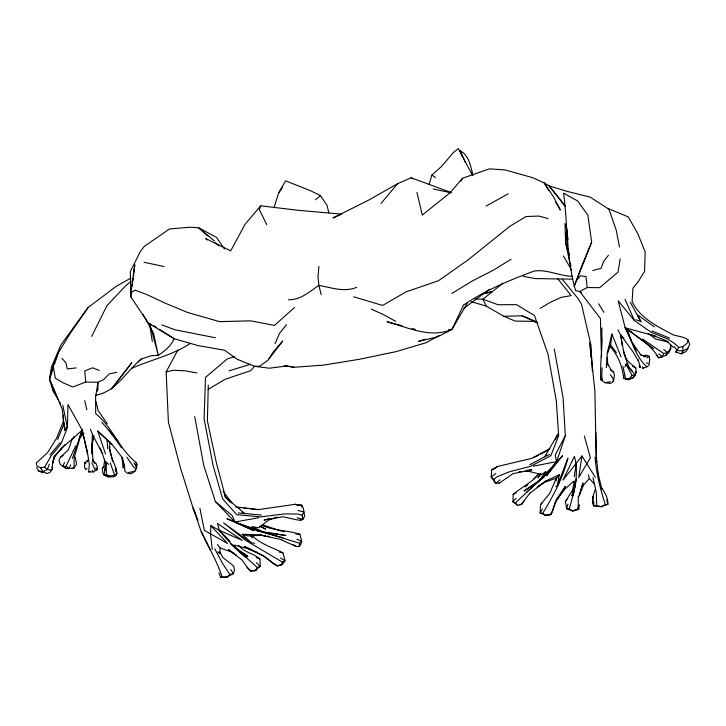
<?xml version="1.0" encoding="UTF-8"?>
<svg xmlns="http://www.w3.org/2000/svg" width="726" height="726" viewBox="0 0 726 726"><rect width="100%" height="100%" fill="white"/><g stroke="black" fill="none" stroke-linecap="round" stroke-linejoin="round"><path stroke-width="1.09" d="M92.166 452.897L92.175 442.787M590.456 350.558L589.884 342.672L594.912 391.559L596.137 457.67M578.286 496.03L578.223 506.394L577.116 509.516L573.014 511.086L569.211 508.99L566.643 508.763L565.409 501.53L572.46 490.259L574.339 481.51M593.759 501.303L593.714 505.84L600.974 506.567L607.88 504.298C608.216 498.154 604.894 492.555 601.518 487.69M109.798 441.762L109.708 448.305L112.53 461.328M601.482 357.555L601.927 327.898M63.153 415.19L63.307 421.634L56.564 438.277L47.689 452.489L36.3 463.006L36.935 466.156L40.583 467.762L44.64 467.154L51.374 455.547L60.993 443.949L67.409 427.587L67.945 404.573L82.229 430.164L87.32 451.427L89.298 464.404L88.699 471.827L93.218 471.945L97.348 469.477L97.257 466.709L95.968 463.342L93.037 461.092M109.263 446.853C109.844 456.373 115.833 464.295 116.904 473.561L114.635 475.267L109.671 476.038L106.423 474.668L106.123 462.108L108.746 464.368M208.289 385.161L207.391 420.781L216.43 463.052L225.532 497.292L230.042 502.201M301.662 507.057L301.707 505.16L296.734 504.987L295.437 504.252L258.91 509.561L235.859 506.939M638.063 359.679L640.595 367.719L639.488 367.256L639.542 365.387M91.775 454.095L92.356 434.248L90.396 429.257M177.852 350.041L166.154 371.83L168.387 422.033L180.393 467.689L193.098 508.046L201.048 531.187L210.222 549.791M136.116 468.143L136.143 462.535C119.227 449.24 112.575 427.133 95.696 413.602L95.605 397.031L97.974 382.266L103.546 379.671L109.272 373.899L116.786 372.356M602.099 367.737L601.763 376.821L602.471 379.961M607.299 357.237L607.771 363.989L611.219 369.915L613.67 372.356L614.387 375.496L613.397 381.513L610.312 383.482L605.112 382.711L600.783 379.752C600.003 365.759 601.927 351.647 601.8 337.536M595.347 477.336L581.943 455.964L562.977 480.122L574.438 456.373C579.312 473.769 574.039 492.219 569.211 508.99M238.555 545.244C243.936 552.577 253.447 553.212 259.935 558.902L260.198 566.325L257.403 567.56C244.281 555.699 230.224 544.591 219.334 530.37L217.473 523.5L242.33 540.371L219.334 530.37L210.921 525.76L210.531 534.091L212.246 549.419M606.255 367.574L607.363 352.273L611.909 334.142L621.029 356.756M73.635 438.767L73.78 436.771M318.886 266.406L317.997 277.232L318.905 285.4L321.191 294.629M556.252 478.398L549.727 493.444L540.552 504.516L540.117 512.937L545.943 515.551L551.234 514.516L556.089 501.448L565.463 486.411L555.499 501.149L552.078 511.794L550.099 514.48M623.797 375.542L623.589 378.055L626.284 379.471L629.052 379.689L632.918 377.928L635.422 375.315L636.185 371.322M88.182 460.393L84.797 462.607L84.47 466.382L85.577 469.658L87.047 468.497M606.764 499.86L607.88 504.298L605.348 504.679L601.319 506.857L596.654 505.595L593.714 505.84L592.434 502.9L593.196 496.049L594.93 490.186M217.464 544.618L220.114 547.994L219.57 553.639L217.8 551.824M104.626 459.231L103.954 465.92L102.302 468.569L102.783 472.572L103.99 475.04L108.038 476.882L113.256 476.918L115.997 475.657L116.904 473.561L115.125 469.749M556.152 480.966L556.524 477.654M592.434 502.9L593.196 496.049L592.824 499.107M607.58 353.299L610.657 344.886L611.909 334.142M132.259 285.962L132.531 283.739M132.794 281.506L133.185 278.167M133.448 275.944L134.773 264.818L130.852 292.841L130.943 297.088L148.403 323.152L174.149 338.733L198.062 345.603L224.597 350.25L237.139 359.252L254.463 366.312L269.464 368.2L286.416 366.004L294.057 367.265L323.805 365.087L359.343 359.279L395.724 351.72L426.353 342.645L438.885 335.566M123.447 465.829L123.184 468.061L121.959 457.28L124.509 466.273L124.863 470.929L127.032 473.161L130.762 473.842L134.818 471.319L136.08 469.032M538.91 474.051C531.668 482.663 521.459 487.246 513.155 494.415L512.928 501.82L517.611 505.414L521.649 504.443L524.263 500.704M280.608 539.518L296.399 546.605L299.221 546.288L299.611 543.284L301.68 541.333L299.938 534.3C287.578 530.252 273.911 530.779 261.705 525.334M104.753 470.884L106.123 462.108L103.99 475.04L106.423 474.668M92.492 440.546L92.819 438.313M581.943 455.964L578.758 477.418L590.401 457.707L584.348 436.036M579.421 504.77L578.722 509.425L573.413 510.432M574.239 476.601L576.308 463.233M128.566 472.454L134.818 471.319L136.706 467.181L137.141 464.468L136.143 462.535M620.195 258.964L617.998 272.15L599.622 287.678L587.261 287.532L579.756 291.48L575.645 290.718C566.325 259.073 567.796 225.668 563.612 193.207L577.533 200.893L587.86 215.15L591.654 242.185L574.266 286.18M555.889 486.756L557.523 485.186L559.292 474.759L546.143 480.793L538.002 486.393M93.899 435.5L92.202 444.748L92.928 461.309L92.819 459.54L94.634 463.56M573.259 495.722L576.444 478.715M549.918 448.604L531.677 458.387L497.428 466.491L491.801 469.658L491.139 476.982L495.622 483.38L499.352 483.135L512.928 473.67L531.777 469.876L526.168 470.412M53.86 458.033L52.463 463.896L52.508 468.951L49.894 472.481L47.008 473.524L42.879 471.655L38.487 471.002L36.727 467.608M572.251 496.003L575.428 483.298L572.006 495.468L575.128 485.885L573.867 481.075L565.137 488.879L556.515 499.851M671.051 345.186L669.935 349.533L667.339 352.4L665.851 355.486L658.609 357.773L656.222 355.023M649.607 364.352L647.32 366.712L642.909 368.291L643.073 367.674M54.813 455.456L52.463 463.896L54.514 456.336L61.737 448.178L82.229 430.164L87.537 454.249M130.843 278.076L116.087 286.452L88.173 307.434L70.213 333.397L58.234 352.927L53.207 365.895L49.495 379.144L53.125 391.305L58.47 399.854M579.23 496.139L582.978 482.99L579.23 495.295L583.586 485.022L589.33 478.543L588.359 474.849M567.968 504.189L566.643 508.763L573.014 511.086M429.084 184.377L431.934 175.002L441.453 166.544L453.614 152.288L458.36 148.603L472.372 175.093M84.044 433.431L79.116 438.813L82.229 430.164L74.161 457.661L73.961 468.052L71.792 468.506M273.974 207.772L278.702 192.925L285.572 180.828L310.719 190.802L320.456 195.612L327.036 205.413L328.842 212.754M53.343 367.61L49.495 379.144L62.336 409.437L64.696 430.346L66.692 427.097M54.386 364.461L58.234 352.927M516.041 498.236L512.928 501.82L515.433 502.9C531.623 487.7 547.831 472.417 562.541 455.647L546.614 475.757L556.651 461.591L565.336 435.691L563.077 397.603L554.256 348.979M624.923 367.066L625.912 364.116L627.827 365.459L634.978 374.934L632.918 377.928L625.667 378.936L623.589 378.055C622.454 366.403 617.908 354.969 609.958 346.284M72.409 458.333L82.229 430.164M688.139 339.995L686.923 343.498L682.821 346.574L678.765 347.509L675.852 352.146L681.278 353.843L686.124 351.511L689.7 344.378L688.139 339.995C683.928 336.374 677.621 336.519 672.585 334.586C657.32 326.21 639.706 318.133 632.128 301.408L632.936 288.258L638.798 280.826L644.579 271.342L645.169 252.031L638.036 234.162L628.28 216.947L608.152 208.516M72.509 438.259L68.308 449.948L60.503 457.026L58.933 460.665L60.358 464.531L66.411 468.569L73.961 468.052L76.539 464.359L75.277 457.199M574.202 286.307L580.927 268.075L591.654 242.185M451.1 192.49L411.107 177.77L397.449 183.796L368.672 200.113L332.925 218.009L341.42 214.152L297.143 210.186L260.707 205.812L259.336 209.515L266.741 224.633M49.314 464.322L47.344 469.459L42.879 471.655L40.583 467.762M557.523 485.186L567.895 458.115C562.959 478.017 553.185 496.03 542.703 513.373L540.117 512.937L542.422 508.862M64.532 462.48L62.708 466.464L65.993 466.355L75.622 445.982M556.896 436.852L558.131 433.785M57.599 439.43L64.333 423.194M251.731 549.709L244.789 546.669L264.019 556.279L277.187 565.935L282.586 564.302L285.037 560.753L282.977 552.813C272.123 547.468 260.561 544.119 251.632 535.253M555.363 439.811L557.486 434.901L544.736 456.708L529.771 464.767M275.027 343.616L279.546 333.316L286.516 324.631M70.685 464.785L69.097 468.288L65.993 466.355M471.601 173.904L472.272 172.434C470.23 164.53 468.324 154.656 460.13 150.808L462.299 156.653M671.142 347.972L669.19 352.246L665.851 355.486M424.746 339.242L418.457 341.438L437.805 336.819L451.999 329.395L463.469 305.111C485.313 290.336 509.752 280 534.436 270.98C547.232 269.264 559.537 276.007 572.387 276.334M281.026 565.236L282.523 562.16L285.037 560.753L280.49 557.985M91.648 336.419L106.876 305.782L125.308 286.08L131.161 281.162M88.3 459.549L87.111 461.936L86.657 461.119M461.055 181.128L462.553 178.242L489.324 168.868L505.115 169.938L532.394 177.598L544.237 182.934L549.047 185.865L566.471 191.21L590.193 197.127L608.987 209.251L616.31 230.423L619.441 247.094M565.336 435.691L555.227 454.984L556.651 461.591L543.747 477.136L526.758 492.019M269.292 518.627L264.01 520.106L283.013 516.721L296.081 519.716L300.464 520.306L302.887 519.389L302.17 515.197L303.958 511.939L303.223 507.973L301.707 505.16L298.849 505.214L295.437 504.252M681.278 353.843L682.985 350.867L682.821 346.574M402.268 325.856L387.049 321.736C408.048 327.49 430.273 338.679 451.999 329.395L467.517 302.796M96.812 391.586L97.928 389.726L97.974 382.266L85.741 382.058L72.763 387.003L63.216 382.865L55.294 378.264L53.207 365.895M663.7 349.451L667.339 352.4L663.836 353.58L662.058 356.439L658.763 353.852M541.052 473.243L538.002 477.971L540.589 474.26M278.702 192.925L282.713 186.909M556.452 499.806L565.463 486.411M88.173 307.434L60.975 344.841L51.346 367.32L49.495 379.144L56.964 396.895M565.409 501.53L567.133 499.161M247.139 567.224L250.425 571.126L254.998 570.836L257.403 567.56M102.302 468.569L103.963 466.319M530.343 492.709L521.059 504.552M268.747 359.152L282.704 341.02L273.157 352.155L268.121 360.123L259.763 366.194L254.463 366.312M559.292 474.759L556.906 477.835L544.518 482.4L537.195 487.191M608.452 255.28L603.633 261.387L601.101 268.311L592.779 270.526M605.112 382.711L610.248 381.685M49.967 454.93L60.185 442.651M381.059 203.416L397.449 183.796M260.707 205.812L245.043 224.352L230.696 250.897L205.712 238.573L207.4 239.997M462.553 178.242L450.075 192.78L422.278 215.105L416.933 192.29M576.435 280.535L580.446 275.853L585.918 276.461L587.261 287.532M61.737 448.178L54.096 457.062L64.859 444.675M254.454 366.412L250.806 370.632L225.042 379.326L208.099 389.472M463.878 308.287L489.596 289.229M629.887 377.974L632.164 375.56L634.978 374.934L636.076 372.021L635.849 367.973C631.302 364.062 625.603 360.668 624.56 354.143M299.221 546.288L300.755 544.682L301.68 541.333L296.88 539.246M546.233 455.175L544.736 456.708L549.546 454.449M533.909 478.788L538.52 474.169M159.293 329.259L174.149 338.733C171.173 345.894 164.675 351.057 158.295 355.323L150.917 355.74L141.352 359.034C126.333 371.086 116.151 391.849 95.732 395.198M644.18 356.802L645.768 356.584L646.893 355.468L648.999 356.212L649.806 359.76L649.108 363.381L646.412 363.009M254.998 570.836L260.198 566.325L256.387 562.723M540.552 504.516L542.576 502.673M294.565 307.479L274.437 325.42L250.57 320.828L219.624 321.654L187.725 312.507L165.074 303.114L146.915 294.611L134.945 290.137L130.852 292.841M137.958 361.984L141.352 359.034M495.032 468.551L497.428 466.491M300.464 520.306L301.417 519.507M315.52 199.786L320.456 195.612M500.078 479.841L495.622 483.38L493.925 479.369L496.965 476.819L509.225 471.846L530.788 466.246L550.862 455.656L558.666 435.718L556.307 400.852L548.003 354.224L534.499 315.574L516.495 304.639L497.972 304.738L482.926 299.194L475.04 298.976M543.747 477.136L539.373 480.793L524.181 490.867L539.373 480.793L545.952 471.401L541.687 474.595L528.864 471.319L523.473 471.473M502.791 283.303L482.926 299.194L486.257 306.109L503.79 316.264L515.088 321.064L533.583 321.373L537.794 322.889M646.92 357.864L648.999 356.212M218.925 572.841L220.586 577.179L226.376 577.397L229.979 574.565L233.4 573.604L234.516 570.219L233.663 566.044L222.791 557.432L219.76 551.715M643.69 356.339L645.242 355.132L646.893 355.468M530.37 492.9L546.143 480.793M525.243 486.847L527.766 484.941M495.794 473.588L491.139 476.982L493.925 479.369M510.986 259.273L494.134 269.763L472.236 281.035L451.835 293.476M540.126 308.396L550.644 302.125L561.452 297.279L571.126 295.609L557.867 278.875M226.376 577.397L233.4 573.604L230.705 569.583M513.155 494.415L516.059 492.791M486.139 206.048L508.236 193.815M60.503 457.026L63.18 455.556M190.321 343.416C172.253 355.359 150.944 359.715 131.46 368.436M533.864 457.652L538.683 455.12M540.616 454.104L548.33 450.047M109.671 476.038L108.038 476.882L105.932 475.14M633.807 376.113L635.422 375.315M688.085 348.416L682.985 350.867L677.331 350.594L674.082 346.447M276.86 517.166L268.584 520.134L258.746 527.702L251.795 526.622L264.318 532.403L299.611 543.284M491.801 469.658L494.224 468.833M234.634 356.584L227.247 358.934L205.522 377.402L204.097 418.884L213.081 465.384L222.583 498.889L236.73 514.661L260.707 516.912L284.465 513.926L297.969 514.008L302.17 515.197M228.953 370.868L250.588 364.234M277.187 565.935L281.506 564.628M482.128 294.057L492.491 291.616L483.634 293.531M356.756 287.305C344.088 292.505 331.473 287.641 318.905 285.4C309.403 291.607 300.818 300.065 288.485 299.729M166.154 371.83L173.795 370.233L185.248 370.859L196.837 372.937M533.438 466.174L556.651 461.591M250.425 571.126L256.496 569.974M194.722 416.597L203.697 465.194L215.35 501.503L234.897 522.039L253.891 530.706L227.02 518.718L234.897 522.039L258.456 517.765M662.13 357.147L658.609 357.773C650.95 344.46 636.874 337.082 625.186 327.789L618.198 300.818L634.46 320.638L651.621 332.544L668.229 339.16L676.078 344.741L678.765 347.509M76.148 367.919L67.364 368.935L65.875 362.782L61.964 358.326M544.981 515.088L551.234 514.516M577.116 509.516L578.722 509.425L578.459 507.556M220.586 577.179L227.719 576.789M448.65 329.55L451.999 329.395M519.154 471.591L521.313 471.528M503.79 316.264L522.112 315.837L536.233 321.663M572.75 279.156L535.207 278.575L523.156 276.325M88.699 471.827L89.888 471.836M519.526 504.407L521.649 504.443M254.753 543.302L251.142 542.73L242.375 534.3L258.647 534.763L265.072 535.752M238.337 512.91L261.405 515.106M295.836 534.009L299.938 534.3M237.547 507.456L240.805 507.81M244.063 508.164L247.321 508.518M250.579 508.872L258.184 509.697M668.41 341.982L655.868 339.115L648.146 333.343M265.571 535.879L262.24 535.371L247.811 535.888L242.375 534.3M267.213 536.087L269.355 536.414M284.565 365.595L294.057 367.265M284.356 365.632L286.416 366.004M282.323 531.332L284.365 531.722M665.325 341.311L667.421 341.719M279.256 552.059L282.977 552.813M258.647 534.763L281.425 539.563M144.138 262.295L164.112 266.56M433.186 188.96L451.1 192.817M215.395 337.772L174.893 329.749L161.862 324.921M234.897 522.039L257.394 530.887L285.98 535.489L264.318 532.403L234.897 522.039L232.284 515.66L215.35 501.503M298.087 510.532L303.958 511.939L304.63 516.268L302.887 519.389L297.079 517.792M548.121 218.544L538.737 216.067L526.032 216.539L509.752 226.367L468.052 259.899L438.577 280.681L406.034 291.888L382.611 305.437L353.671 296.789M257.394 530.887L282.922 537.712M412.05 328.506L415.308 329.395M655.596 336.156L625.186 327.789C632.074 340.539 635.45 356.893 646.748 366.594M471.165 301.707L486.257 306.109M625.785 328.424L627.554 330.312L631.602 331.582M262.676 524.834L281.307 531.133M220.114 547.994L230.287 551.451L236.612 555.345M640.568 354.687L645.768 356.584M256.26 557.559L259.935 558.902M635.958 319.73L640.886 321.672L637.727 315.048L654.362 326.863M257.53 552.568L247.385 548.575L233.917 544.981L237.202 549.41L247.847 556.379L234.598 547.368L247.158 557.096M650.033 334.296L666.649 340.848L673.111 347.309M99.271 370.441L92.601 367.792L84.761 370.913L85.741 382.058M652.057 331.011L669.472 338.044M38.487 471.002L42.907 472.889M522.112 315.837L537.34 322.671M371.258 309.085L382.756 314.267L395.634 321.273M277.296 565.654L273.747 564.02L263.674 555.934L244.789 546.669M242.339 512.247L244.19 513.146L225.532 497.292L224.615 495.295M632.482 366.285L635.849 367.973M259.618 526.06L265.562 529.082L260.698 526.55M293.104 544.636L295.818 546.07M411.107 177.77L412.922 178.886M153.731 325.711L156.517 327.48M642.61 339.051L663.836 353.58M233.917 553.257L228.508 549.646L241.531 559.619M63.371 466.537L66.411 468.569M581.49 292.642L579.756 291.48L600.42 318.469L601.255 350.259M612.009 371.249L613.67 372.356M542.703 513.373L545.943 515.551M282.523 562.16L245.669 540.38L223.526 522.856L251.142 542.73M431.934 175.002L435.437 177.58M653.763 348.68L625.186 327.789L636.139 350.803M250.987 570.808L248.074 568.449L241.504 559.338M214.669 241.159L198.597 227.746L189.903 227.238L169.494 228.953L144.193 246.495L140.436 251.359L130.317 271.606L130.943 297.088M44.64 467.154L47.344 469.459L50.747 470.085L52.508 468.951L51.737 466.918M207.926 236.023L198.597 227.746L216.439 237.375L224.479 248.982M215.558 242.793L218.953 245.796M230.469 543.765L245.542 557.305M105.506 453.931L97.729 431.072L111.822 444.121M97.729 431.072L112.929 445.446L122.984 458.641M84.797 462.607L85.904 463.669M149.737 323.388L151.035 324.685M95.841 467.943L97.348 469.477L95.469 470.512L91.785 462.689M219.334 530.37L230.042 541.315M210.921 525.76L227.547 543.456L204.36 530.352L199.904 508.372M589.33 478.543L593.677 483.262M101.713 422.178L118.166 441.29M632.328 371.422L625.912 364.116L632.164 375.56M623.952 338.543L620.984 335.14L622.146 345.549M250.307 535.461L252.503 537.993M515.433 502.9L517.611 505.414M562.305 279.247L578.232 298.84L581.49 304.13L590.991 345.258L592.352 370.977M610.194 369.425L611.183 370.696M223 491.166L232.148 503.336M610.657 344.886L616.456 352.718M92.166 470.521L93.218 471.945M126.887 457.271L134.392 468.143M617.862 329.813L620.485 334.686L633.126 352.019L638.299 360.922M610.33 374.725L613.334 378.872L613.397 381.513L613.27 379.253M109.082 430.391L121.669 447.969M641.24 355.531L631.765 342L627.554 330.312M107.248 423.694L98.101 410.526L96.095 401.823M133.938 463.025L136.706 467.181M598.651 303.767L603.869 312.343M548.829 190.684L544.237 182.934L553.684 197.145L560.318 210.05L555.726 202.3M563.403 255.96L571.661 270.154M229.979 574.565L222.446 563.267L214.778 548.792M222.092 576.798C216.956 561.035 208.244 546.633 201.229 531.505M142.986 314.376L153.495 333.125L158.295 355.323L150.4 325.974M630.359 302.306L640.886 321.672M92.356 434.248L102.312 453.496L105.724 463.887L104.943 461.618M600.829 487.309L601.8 489.197M460.13 150.808L465.366 162.433M59.478 401.832L60.485 403.81M607.417 363.753L608.324 365.768M624.968 299.23L634.46 320.638M195.739 514.217L193.098 508.046L198.035 520.388M675.543 351.393L675.852 352.146M571.081 265.879L569.874 262.903L565.699 243.237L564.946 223.526L566.634 229.035L567.351 234.425M110.279 462.916L114.635 475.267M100.233 447.969L102.312 453.496M642.374 366.775L642.909 368.291M623.344 350.34L627.827 365.459L627.745 363.054M115.534 467.49L116.741 471.11M569.52 255.062L565.699 243.237L566.634 229.035L567.523 245.824M122.204 458.342L124.509 466.273M625.667 378.936L622.881 366.294M597.925 472.935L601.972 489.533M84.733 400.643L86.884 409.8M593.015 477.626L596.373 492.927L596.654 505.595M62.79 405.253L67.409 427.587M472.272 172.434L472.907 175.71M620.485 334.686L624.36 355.087M639.161 365.505L639.488 367.256M149.728 324.976L152.324 341.592M595.057 457.389C596.282 473.615 600.411 489.406 605.348 504.679M567.632 236.576L568.068 239.807M499.279 482.527L499.352 483.135M600.475 377.184L600.783 379.752M596.309 456.799L598.542 476.719M590.628 352.809L590.955 357.319M107.103 439.802L107.648 448.623M64.487 426.262L64.696 430.346M595.81 432.251L596.536 461.981M131.76 362.782L111.532 388.918L131.76 362.782M555.853 194.141L549.047 185.865L565.091 206.084L555.853 194.141"/></g></svg>
